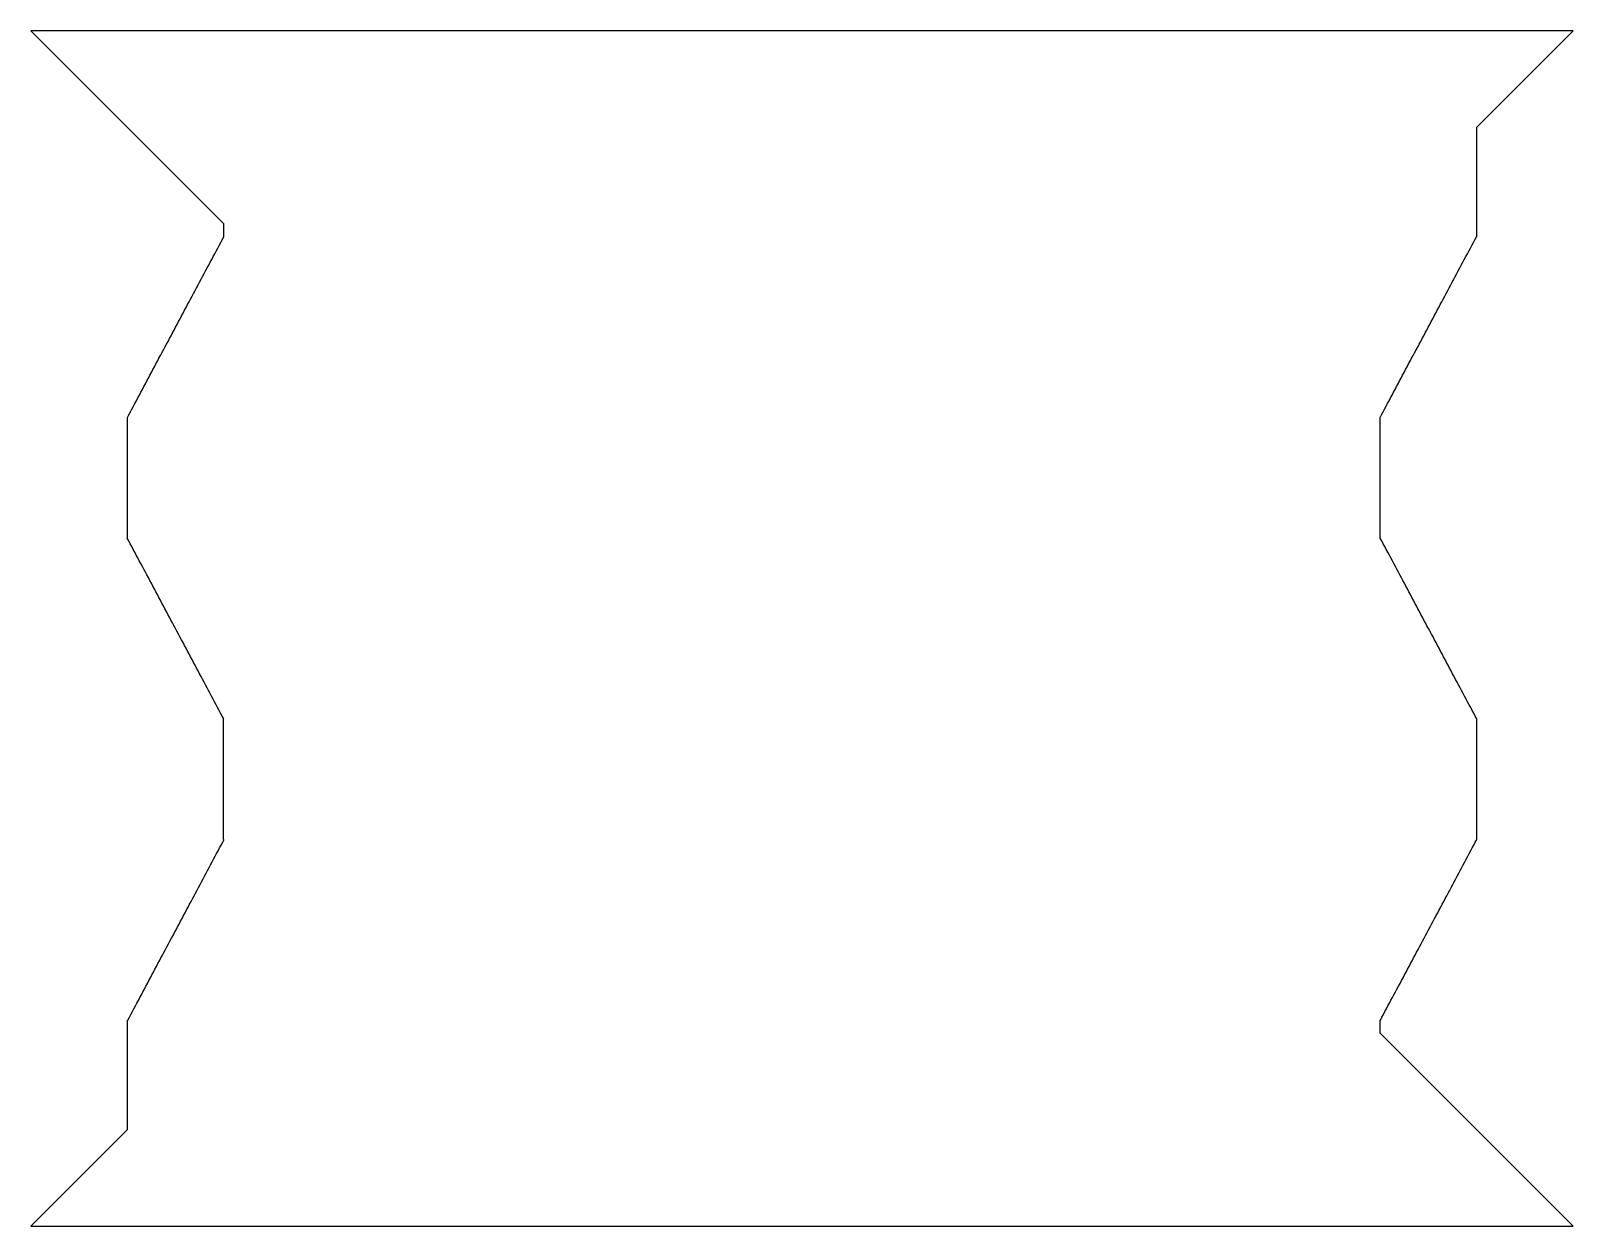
# Model space of a CAD drawing. Header units: millimetres. Extents: x -4 to 4, y 0 to 6.2.
import ezdxf

# ---------------------------------------------------------------- set-up
doc = ezdxf.new("R2010")
doc.units = ezdxf.units.MM

msp = doc.modelspace()

# ---------------------------------------------------------------- linework, layer by layer
for p, q in [((4, 6.2), (-4, 6.2)), ((-4, 6.2), (-2.9996, 5.1996)), ((3.5, 5.7), (4, 6.2)), ((3.5, 5.1313), (3.5, 5.7)), ((-3.5, 4.1938), (-3.5, 3.5688)), ((3.5, 2.0063), (3.5, 2.6312)), ((-3.5, 1.0687), (-3.5, 0.5)), ((4, 0), (3, 1)), ((-3.5, 0.5), (-4, 0)), ((-4, 0), (4, 0))]:
    msp.add_line(p, q)
for points in [[(-3.4995, 4.1938), (-2.9995, 5.1313)], [(-2.9993, 5.1312), (-2.9993, 5.2)], [(2.9983, 4.1938), (3.498, 5.1313)], [(2.9991, 3.5688), (2.9991, 4.1938)], [(-2.9998, 2.6313), (-3.4998, 3.5688)], [(3.4997, 2.6312), (2.9997, 3.5687)], [(-3.0002, 2.0061), (-3.0002, 2.6311)], [(-3.4968, 1.0687), (-2.9972, 2.0062)], [(3.0003, 1.0688), (3.5004, 2.0063)], [(2.9993, 1), (2.9993, 1.0688)]]:
    msp.add_open_spline(points, degree=1)

doc.saveas('drawing.dxf')
